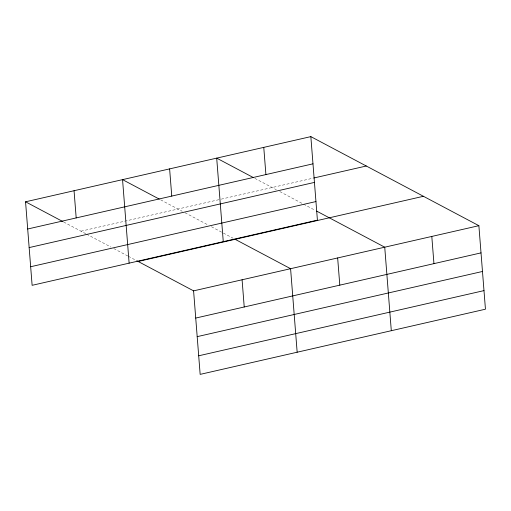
<?xml version="1.0" encoding="UTF-8"?>
<svg xmlns="http://www.w3.org/2000/svg" width="511" height="511" viewBox="0 0 511 511"><rect width="100%" height="100%" fill="white"/><g stroke="black" fill="none" stroke-linecap="round" stroke-linejoin="round"><path stroke-width="0.38" stroke-dasharray="2.56 1.92" d="M81 231.189L220.445 199.335M221.218 199.156L313.045 178.179M254.817 178.339L276.33 189.734M279.811 191.58L302.806 203.768M303.502 204.138L315.344 210.417M160.671 199.846L182.184 211.247M184.969 212.723L207.958 224.91M211.445 226.756L233.042 238.203M63.671 222.01L85.88 233.776M86.576 234.147L110.964 247.069M113.749 248.544L127.686 255.934M128.382 256.298L136.047 260.361"/><path stroke-width="0.77" d="M310.841 136.622L317.414 220.139L32.123 285.317L25.55 201.8L310.841 136.622L478.877 225.683L485.45 309.2L200.159 374.378L193.586 290.861L136.744 260.731M27.69 229.005L312.981 163.827M313.818 178L366.291 166.011M29.153 247.592L314.444 182.408M30.66 266.736L315.951 201.558M138.136 261.472L423.427 196.294M193.586 290.861L478.877 225.683M195.726 318.066L481.017 252.881M197.189 336.647L482.48 271.469M198.696 355.797L483.987 290.612M253.43 177.604L216.696 158.129L223.269 241.652M316.737 211.152L384.732 247.19L391.305 330.706M159.285 199.111L122.551 179.642L129.123 263.159M235.13 239.308L290.587 268.697L297.159 352.22M25.55 201.8L62.981 221.64M431.801 236.433L433.948 263.638M337.656 257.946L339.802 285.151M263.765 147.379L265.912 174.583M242.086 279.779L244.226 306.983M169.62 168.886L171.76 196.09M74.05 190.724L76.19 217.929"/></g></svg>
